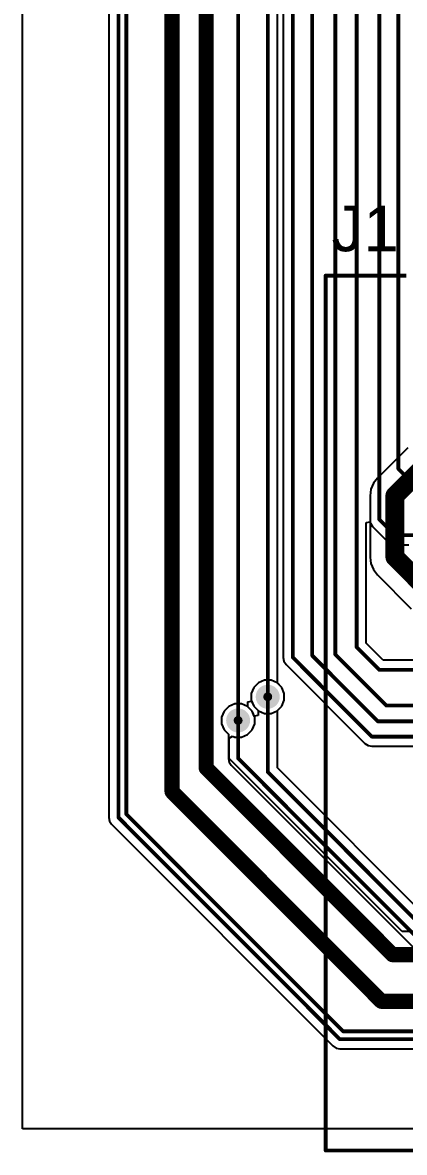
# Model space of a CAD drawing. Header units: millimetres. Extents: x 1 to 134, y -1 to 87.
# Drawn here: x 1.04 to 13.82, y -1.3 to 36.45 of the extents above; entities that cross this region are included whole.
import ezdxf

# ---------------------------------------------------------------- set-up
doc = ezdxf.new("R2010")
doc.units = ezdxf.units.MM
for name, color, linetype in [('BottomLayer', 5, 'Continuous'), ('BottomSolder', 6, 'Continuous'), ('TopLayer', 1, 'Continuous'), ('TopOverlay', 2, 'Continuous'), ('TopSolder', 216, 'Continuous'), ('ViaHoleLayer', 16, 'Continuous')]:
    doc.layers.add(name, color=color, linetype=linetype)
doc.styles.add('Arial', font='', dxfattribs={"height": 0.2})
doc.styles.get('Arial').set_extended_font_data('Arial')

# ---------------------------------------------------------------- blocks, each defined once
blk = doc.blocks.new('1_1376430_8_1')
at = {"layer": 'TopOverlay', "const_width": 0.127}
for points in [[(-56.35, 10.397), (-53.65, 10.397)], [(-56.35, 10.397), (-53.65, 10.397)], [(-56.35, -18.833), (-56.35, 10.397)], [(-56.35, -18.833), (-56.35, 10.397)], [(-56.35, -18.833), (56.35, -18.833)], [(-56.35, -18.833), (56.35, -18.833)]]:
    blk.add_lwpolyline(points, dxfattribs=at)
at = {"layer": 'TopOverlay', "const_width": 0.0635}
for points in [[(-56.382, 10.397, 1), (-56.318, 10.397, 1)], [(-56.382, 10.397, 1), (-56.318, 10.397, 1)], [(-56.382, 10.397, 1), (-56.318, 10.397, 1)], [(-56.382, 10.397, 1), (-56.318, 10.397, 1)], [(-56.382, -18.833, 1), (-56.318, -18.833, 1)], [(-56.382, -18.833, 1), (-56.318, -18.833, 1)], [(-56.382, -18.833, 1), (-56.318, -18.833, 1)], [(-56.382, -18.833, 1), (-56.318, -18.833, 1)]]:
    blk.add_lwpolyline(points, format="xyb", close=True, dxfattribs=at)

msp = doc.modelspace()

# ---------------------------------------------------------------- hatches: boundary and pattern name
at = {"layer": 'BottomLayer'}
h = msp.add_hatch(color=5, dxfattribs=at)
edge = h.paths.add_edge_path()
edge.add_arc((9.246, 13.923), 0.3, 0, 360)
h = msp.add_hatch(color=5, dxfattribs=at)
edge = h.paths.add_edge_path()
edge.add_arc((8.255, 13.132), 0.3, 0, 360)
at = {"layer": 'BottomSolder'}
h = msp.add_hatch(color=6, dxfattribs=at)
edge = h.paths.add_edge_path()
edge.add_arc((9.246, 13.923), 0.402, 0, 360)
h = msp.add_hatch(color=6, dxfattribs=at)
edge = h.paths.add_edge_path()
edge.add_arc((8.255, 13.132), 0.402, 0, 360)
at = {"layer": 'TopLayer'}
h = msp.add_hatch(color=1, dxfattribs=at)
edge = h.paths.add_edge_path()
edge.add_arc((9.246, 13.923), 0.3, 0, 360)
h = msp.add_hatch(color=1, dxfattribs=at)
edge = h.paths.add_edge_path()
edge.add_arc((8.255, 13.132), 0.3, 0, 360)
at = {"layer": 'TopSolder'}
h = msp.add_hatch(color=216, dxfattribs=at)
edge = h.paths.add_edge_path()
edge.add_arc((9.246, 13.923), 0.402, 0, 360)
h = msp.add_hatch(color=216, dxfattribs=at)
edge = h.paths.add_edge_path()
edge.add_arc((8.255, 13.132), 0.402, 0, 360)
at = {"layer": 'ViaHoleLayer'}
h = msp.add_hatch(color=16, dxfattribs=at)
edge = h.paths.add_edge_path()
edge.add_arc((9.246, 13.923), 0.15, 0, 360)
h = msp.add_hatch(color=16, dxfattribs=at)
edge = h.paths.add_edge_path()
edge.add_arc((8.255, 13.132), 0.15, 0, 360)

# ---------------------------------------------------------------- linework, layer by layer
at = {"layer": 'BottomLayer'}
for p, q in [((1.041, -0.508), (1.041, 86.335)), ((13.931, 22.245), (12.914, 21.228)), ((12.914, 21.228), (12.782, 21.056)), ((12.698, 20.855), (12.684, 20.747)), ((12.782, 21.056), (12.698, 20.855)), ((12.684, 20.747), (12.67, 20.64)), ((12.67, 20.64), (12.67, 18.588)), ((12.67, 18.588), (12.684, 18.48)), ((12.684, 18.48), (12.698, 18.372)), ((12.698, 18.372), (12.782, 18.171)), ((12.782, 18.171), (12.914, 17.999)), ((12.914, 17.999), (14.049, 16.863)), ((8.932, 14.393), (8.776, 14.237)), ((9.135, 14.477), (8.932, 14.393)), ((9.356, 14.477), (9.135, 14.477)), ((9.559, 14.393), (9.356, 14.477)), ((9.715, 14.237), (9.559, 14.393)), ((8.776, 14.237), (8.692, 14.033)), ((8.692, 14.033), (8.692, 13.813)), ((9.8, 14.033), (9.715, 14.237)), ((9.8, 13.813), (9.8, 14.033)), ((7.941, 13.601), (7.785, 13.446)), ((8.145, 13.686), (7.941, 13.601)), ((8.365, 13.686), (8.145, 13.686)), ((8.569, 13.601), (8.365, 13.686)), ((8.725, 13.446), (8.569, 13.601)), ((8.692, 13.813), (8.776, 13.609)), ((8.776, 13.609), (8.922, 13.463)), ((9.569, 13.463), (9.715, 13.609)), ((9.715, 13.609), (9.8, 13.813)), ((7.785, 13.446), (7.701, 13.242)), ((7.701, 13.242), (7.701, 13.022)), ((8.795, 13.276), (8.725, 13.446)), ((8.922, 13.301), (8.795, 13.276)), ((8.922, 13.463), (8.922, 13.301)), ((9.569, 11.546), (9.569, 13.463)), ((7.701, 13.022), (7.785, 12.818)), ((7.785, 12.818), (7.931, 12.672)), ((7.931, 12.672), (7.931, 11.864)), ((7.931, 11.864), (7.956, 11.74)), ((7.956, 11.74), (8.026, 11.635)), ((8.026, 11.635), (16.415, 3.247)), ((16.935, 4.18), (9.569, 11.546)), ((133.985, -0.508), (1.041, -0.508))]:
    msp.add_line(p, q, dxfattribs=at)
for points, const_width in [([(13.503, 20.64), (15.185, 22.322)], 0.635), ([(13.503, 18.588), (13.503, 20.64)], 0.635), ([(13.503, 18.588), (14.899, 17.191)], 0.635), ([(9.246, 11.412), (9.246, 13.923)], 0.127), ([(8.255, 11.864), (8.255, 13.132)], 0.127), ([(8.255, 11.864), (16.643, 3.476)], 0.127), ([(9.246, 11.412), (16.801, 3.857)], 0.127)]:
    msp.add_lwpolyline(points, dxfattribs=dict(at, const_width=const_width))
for points, const_width in [([(13.344, 20.64, 1), (13.661, 20.64, 1)], 0.318), ([(13.344, 20.64, 1), (13.661, 20.64, 1)], 0.318), ([(13.344, 18.588, 1), (13.661, 18.588, 1)], 0.318), ([(13.344, 18.588, 1), (13.661, 18.588, 1)], 0.318), ([(9.214, 13.923, 1), (9.277, 13.923, 1)], 0.0635), ([(8.223, 13.132, 1), (8.287, 13.132, 1)], 0.0635), ([(8.223, 11.864, 1), (8.287, 11.864, 1)], 0.0635), ([(8.223, 11.864, 1), (8.287, 11.864, 1)], 0.0635), ([(9.214, 11.412, 1), (9.277, 11.412, 1)], 0.0635), ([(9.214, 11.412, 1), (9.277, 11.412, 1)], 0.0635)]:
    msp.add_lwpolyline(points, format="xyb", close=True, dxfattribs=dict(at, const_width=const_width))
at = {"layer": 'TopLayer'}
for p, q in [((1.041, -0.508), (1.041, 86.335)), ((9.569, 14.383), (9.569, 66.773)), ((9.764, 66.775), (9.764, 15.234)), ((3.927, 47.964), (3.927, 9.89)), ((12.545, 19.75), (12.672, 19.763)), ((12.545, 15.714), (12.545, 19.75)), ((12.672, 19.763), (12.68, 19.721)), ((12.68, 19.721), (12.75, 19.616)), ((12.75, 19.616), (13.274, 19.093)), ((13.274, 19.093), (13.379, 19.023)), ((13.379, 19.023), (13.503, 18.998)), ((13.503, 18.998), (13.973, 18.998)), ((13.113, 15.146), (12.545, 15.714)), ((9.764, 15.234), (9.789, 15.11)), ((9.789, 15.11), (9.859, 15.005)), ((14.46, 15.146), (13.113, 15.146)), ((9.859, 15.005), (12.5, 12.363)), ((9.715, 14.237), (9.569, 14.383)), ((9.8, 14.033), (9.715, 14.237)), ((9.8, 13.813), (9.8, 14.033)), ((8.579, 13.754), (8.706, 13.779)), ((8.579, 13.592), (8.579, 13.754)), ((8.725, 13.446), (8.579, 13.592)), ((8.706, 13.779), (8.776, 13.609)), ((8.776, 13.609), (8.932, 13.454)), ((9.559, 13.454), (9.715, 13.609)), ((9.715, 13.609), (9.8, 13.813)), ((8.809, 13.242), (8.725, 13.446)), ((8.809, 13.022), (8.809, 13.242)), ((8.932, 13.454), (9.135, 13.369)), ((9.135, 13.369), (9.356, 13.369)), ((9.356, 13.369), (9.559, 13.454)), ((8.725, 12.818), (8.809, 13.022)), ((7.957, 12.541), (8.062, 12.612)), ((7.957, 11.861), (7.957, 12.541)), ((8.062, 12.612), (8.145, 12.578)), ((8.145, 12.578), (8.365, 12.578)), ((8.365, 12.578), (8.569, 12.662)), ((8.569, 12.662), (8.725, 12.818)), ((12.5, 12.363), (12.606, 12.293)), ((12.606, 12.293), (12.729, 12.268)), ((12.729, 12.268), (20.971, 12.268)), ((13.741, 6.077), (7.957, 11.861)), ((3.927, 9.89), (3.952, 9.766)), ((3.952, 9.766), (4.022, 9.661)), ((4.022, 9.661), (11.427, 2.256)), ((29.012, 6.077), (13.741, 6.077)), ((11.427, 2.256), (11.427, 2.256)), ((11.427, 2.256), (11.532, 2.186)), ((11.532, 2.186), (11.656, 2.162)), ((11.656, 2.162), (96.332, 2.162)), ((134.01, -0.508), (1.041, -0.508))]:
    msp.add_line(p, q, dxfattribs=at)
for points, const_width in [([(12.221, 15.58), (12.221, 77.88)], 0.127), ([(10.088, 15.234), (10.088, 77.372)], 0.127), ([(10.736, 15.299), (10.736, 77.302)], 0.127), ([(6.045, 10.752), (6.045, 73.406)], 0.508), ([(7.188, 11.542), (7.188, 73.406)], 0.508), ([(8.255, 67.263), (8.255, 13.132)], 0.127), ([(9.246, 13.923), (9.246, 67.263)], 0.127), ([(13.618, 67.339), (13.618, 21.535)], 0.127), ([(4.251, 9.89), (4.251, 48.202)], 0.127), ([(4.513, 9.999), (4.513, 48.202)], 0.127), ([(12.979, 19.845), (12.979, 39.802)], 0.127), ([(11.506, 15.338), (11.506, 38.71)], 0.127), ([(13.618, 21.535), (14.332, 20.822)], 0.127), ([(12.979, 19.845), (13.503, 19.322)], 0.127), ([(13.503, 19.322), (15.185, 19.322)], 0.127), ([(12.221, 15.58), (12.979, 14.822)], 0.127), ([(10.088, 15.234), (12.729, 12.592)], 0.127), ([(10.736, 15.299), (12.935, 13.1)], 0.127), ([(11.506, 15.338), (13.213, 13.631)], 0.127), ([(12.979, 14.822), (17.385, 14.822)], 0.127), ([(13.213, 13.631), (20.591, 13.631)], 0.127), ([(12.935, 13.1), (24.463, 13.1)], 0.127), ([(12.729, 12.592), (26.862, 12.592)], 0.127), ([(7.188, 11.542), (13.422, 5.308)], 0.508), ([(6.045, 10.752), (13.047, 3.75)], 0.508), ([(4.251, 9.89), (11.656, 2.485)], 0.127), ([(4.513, 9.999), (11.764, 2.747)], 0.127), ([(13.422, 5.308), (29.33, 5.308)], 0.508), ([(13.047, 3.75), (29.76, 3.75)], 0.508), ([(11.764, 2.747), (96.332, 2.747)], 0.127), ([(11.656, 2.485), (96.332, 2.485)], 0.127)]:
    msp.add_lwpolyline(points, dxfattribs=dict(at, const_width=const_width))
for points, const_width in [([(13.587, 21.535, 1), (13.65, 21.535, 1)], 0.0635), ([(13.587, 21.535, 1), (13.65, 21.535, 1)], 0.0635), ([(12.948, 19.845, 1), (13.011, 19.845, 1)], 0.0635), ([(12.948, 19.845, 1), (13.011, 19.845, 1)], 0.0635), ([(13.471, 19.322, 1), (13.534, 19.322, 1)], 0.0635), ([(13.471, 19.322, 1), (13.534, 19.322, 1)], 0.0635), ([(12.19, 15.58, 1), (12.253, 15.58, 1)], 0.0635), ([(12.19, 15.58, 1), (12.253, 15.58, 1)], 0.0635), ([(10.056, 15.234, 1), (10.12, 15.234, 1)], 0.0635), ([(10.056, 15.234, 1), (10.12, 15.234, 1)], 0.0635), ([(10.705, 15.299, 1), (10.768, 15.299, 1)], 0.0635), ([(10.705, 15.299, 1), (10.768, 15.299, 1)], 0.0635), ([(11.474, 15.338, 1), (11.538, 15.338, 1)], 0.0635), ([(11.474, 15.338, 1), (11.538, 15.338, 1)], 0.0635), ([(12.948, 14.822, 1), (13.011, 14.822, 1)], 0.0635), ([(12.948, 14.822, 1), (13.011, 14.822, 1)], 0.0635), ([(9.214, 13.923, 1), (9.277, 13.923, 1)], 0.0635), ([(13.181, 13.631, 1), (13.245, 13.631, 1)], 0.0635), ([(13.181, 13.631, 1), (13.245, 13.631, 1)], 0.0635), ([(8.223, 13.132, 1), (8.287, 13.132, 1)], 0.0635), ([(12.903, 13.1, 1), (12.967, 13.1, 1)], 0.0635), ([(12.903, 13.1, 1), (12.967, 13.1, 1)], 0.0635), ([(12.698, 12.592, 1), (12.761, 12.592, 1)], 0.0635), ([(12.698, 12.592, 1), (12.761, 12.592, 1)], 0.0635), ([(7.061, 11.542, 1), (7.315, 11.542, 1)], 0.254), ([(7.061, 11.542, 1), (7.315, 11.542, 1)], 0.254), ([(5.918, 10.752, 1), (6.172, 10.752, 1)], 0.254), ([(5.918, 10.752, 1), (6.172, 10.752, 1)], 0.254), ([(4.219, 9.89, 1), (4.283, 9.89, 1)], 0.0635), ([(4.219, 9.89, 1), (4.283, 9.89, 1)], 0.0635), ([(4.481, 9.999, 1), (4.544, 9.999, 1)], 0.0635), ([(4.481, 9.999, 1), (4.544, 9.999, 1)], 0.0635), ([(13.295, 5.308, 1), (13.549, 5.308, 1)], 0.254), ([(13.295, 5.308, 1), (13.549, 5.308, 1)], 0.254), ([(12.92, 3.75, 1), (13.174, 3.75, 1)], 0.254), ([(12.92, 3.75, 1), (13.174, 3.75, 1)], 0.254), ([(11.732, 2.747, 1), (11.796, 2.747, 1)], 0.0635), ([(11.732, 2.747, 1), (11.796, 2.747, 1)], 0.0635), ([(11.624, 2.485, 1), (11.688, 2.485, 1)], 0.0635), ([(11.624, 2.485, 1), (11.688, 2.485, 1)], 0.0635)]:
    msp.add_lwpolyline(points, format="xyb", close=True, dxfattribs=dict(at, const_width=const_width))

# ---------------------------------------------------------------- block references
msp.add_blockref('1_1376430_8_1', (67.535, 17.597))

# ---------------------------------------------------------------- texts
at = {"layer": 'TopOverlay', "style": 'Arial'}
msp.add_text('J1', height=1.524, dxfattribs=at).set_placement((11.383, 28.807))

doc.saveas('drawing.dxf')
